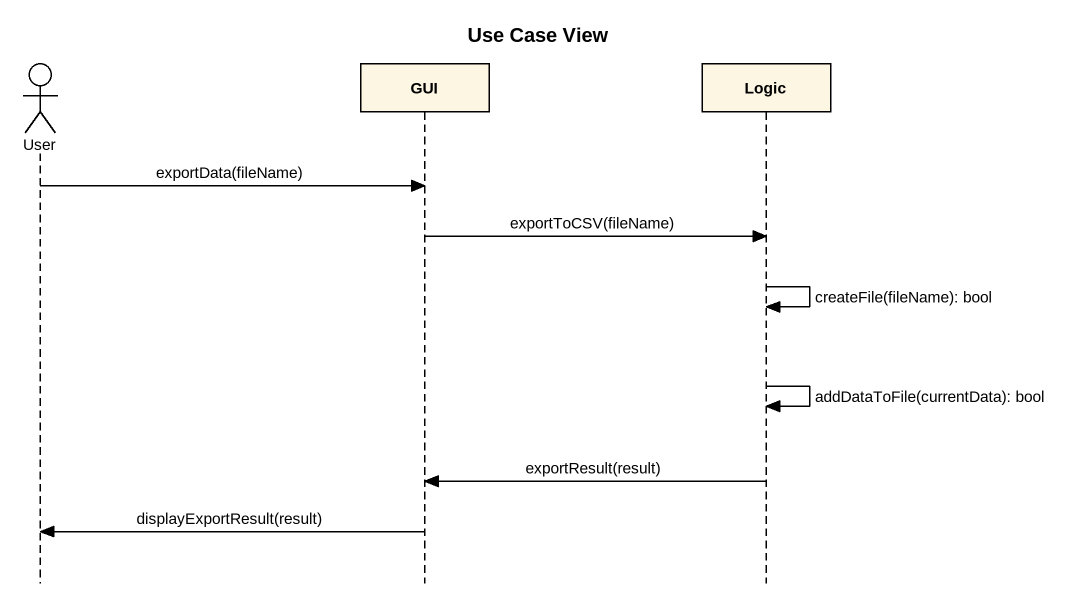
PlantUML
@startuml
title Use Case View
hide footbox
actor User
participant GUI
participant Logic

User -> GUI : exportData(fileName)
GUI -> Logic : exportToCSV(fileName)
Logic -> Logic : createFile(fileName): bool
Logic -> Logic : addDataToFile(currentData): bool
Logic -> GUI : exportResult(result)
GUI -> User : displayExportResult(result)
@enduml
